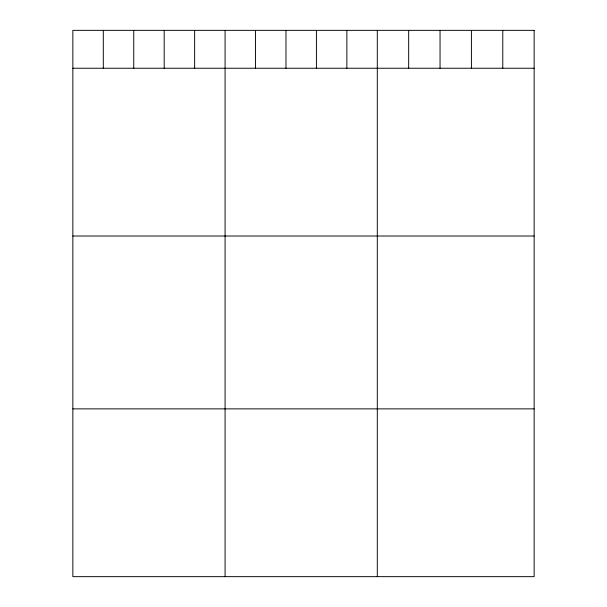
<?xml version="1.0" encoding="UTF-8"?>
<svg xmlns="http://www.w3.org/2000/svg" width="607" height="607" viewBox="0 0 607 607"><rect width="100%" height="100%" fill="white"/><g stroke="black" fill="none" stroke-linecap="round" stroke-linejoin="round"><path stroke-width="0.91" d="M72.855 68.242L534.145 68.242M72.855 236.017L534.145 236.017M72.855 408.875L534.145 408.875M502.778 30.35L502.778 68.242M471.411 30.35L471.411 68.242M440.045 30.35L440.045 68.242M408.67 30.35L408.67 68.242M377.304 30.35L377.304 576.65M346.863 30.35L346.863 68.242M316.414 30.35L316.414 68.242M285.973 30.35L285.973 68.242M255.524 30.35L255.524 68.242M225.083 30.35L225.083 576.65M194.635 30.35L194.635 68.242M164.194 30.35L164.194 68.242M133.745 30.35L133.745 68.242M103.304 30.35L103.304 68.242M534.145 30.35L72.855 30.35L72.855 576.65L534.145 576.65L534.145 30.35"/></g></svg>
